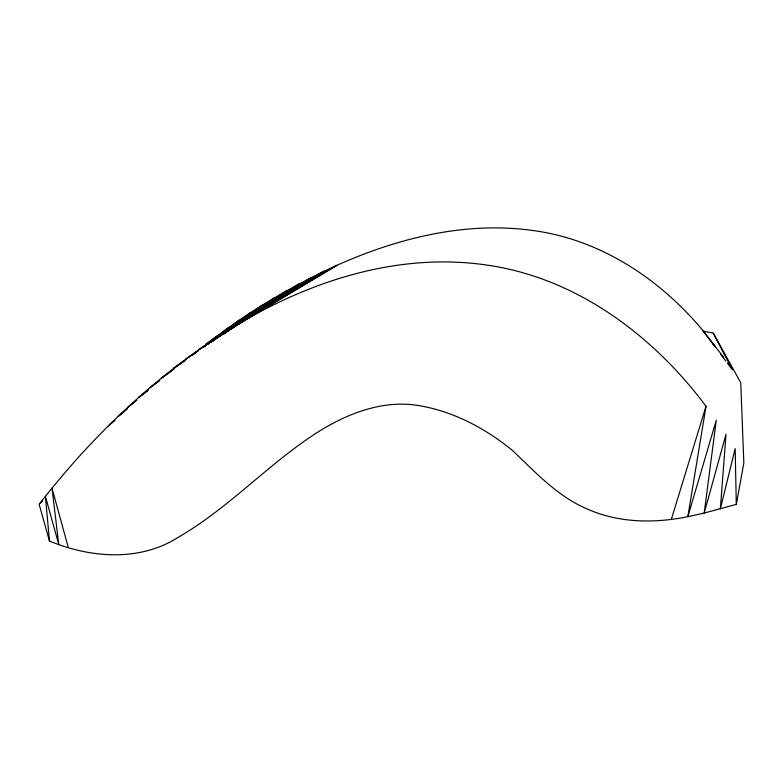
<?xml version="1.0" encoding="UTF-8"?>
<svg xmlns="http://www.w3.org/2000/svg" width="783" height="783" viewBox="0 0 783 783"><rect width="100%" height="100%" fill="white"/><g stroke="black" fill="none" stroke-linecap="round" stroke-linejoin="round"><path stroke-width="1.17" d="M241.986 321.901L336.915 265.3L227.119 330.876C303.471 282.947 394.896 251.842 485.793 264.938C575.613 277.309 652.816 334.977 706.021 406.24L687.846 516.682C655.41 523.259 620.772 523.161 589.893 510.125C558.778 497.734 535.954 472.736 512.229 450.215C484.569 427.772 451.811 410.507 416.292 405.193C382.153 400.367 348.582 413.17 319.934 430.787C269.949 462.019 230.192 507.169 179.062 536.795C140.079 562.028 90.73 558.142 49.476 541.033L39.15 504.35C91.582 436.669 154.545 376.584 227.119 330.876L324.074 271.241C388.397 240.557 460.649 220.581 532.293 230.427C601.119 239.344 662.115 280.275 705.248 333.392M736.294 504.409L735.168 448.61L720.35 508.862L725.998 434.369L704.201 513.061L716.288 420.226L687.846 516.682L704.201 513.061L736.294 504.409L743.85 462.949L740.747 382.681L713.235 333.078L703.251 331.111L715.633 347.574M671.305 519.413L706.021 406.24M39.992 503.469L42.517 500.826M108.445 425.864L115.032 420.402M203.502 347.065C240.175 316.743 281.44 292.206 324.074 271.241L212.849 340.067L311.419 277.485L245.51 319.728M127.59 408.716L118.116 416.439L123.792 411.868M203.414 346.957L216.676 336.142L205.675 344.344M208.004 344.099L227.873 328.106L205.841 345.538M136.859 400.113L128.236 406.935L133.981 402.442M212.457 341.173L219.162 335.936M221.07 334.439L239.255 320.247L210.284 342.484M148.476 389.944L138.816 397.363L147.576 390.727M219.661 336.161L250.824 312.564L212.594 341.036M159.673 380.45L149.866 387.742L159.663 380.558M223.37 333.842L262.579 305.086L221.912 334.439M174.306 368.813L161.415 378.111L172.329 370.369M214.973 339.46L219.925 335.878M225.896 332.335L231.856 328.116M233.833 326.707L274.51 297.834L217.488 337.708M185.473 360.102L173.464 368.499L184.485 360.934M192.471 355.208L195.476 353.104M210.48 342.611L214.483 339.812M223.537 334.116L225.543 332.746M230.545 329.3L286.637 290.796L217.224 337.806M198.109 350.745L186.041 358.927L198.246 350.823M203.14 347.339L206.164 345.303M210.187 342.572L214.209 339.851M223.674 333.95L227.745 331.248M230.789 329.232L234.861 326.531M236.897 325.18L241.976 321.803M244.012 320.453L298.93 284.004L199.166 349.433L216.676 338.217M219.759 336.23L223.879 333.587M225.944 332.276L230.055 329.633M232.12 328.312L236.241 325.669M238.296 324.348L243.444 321.05M712.706 343.717L714.654 345.166M721.906 355.668L723.698 357.322L703.251 331.111M720.732 354.347L725.831 361.12M727.29 363.058L732.389 369.83L713.235 333.078M68.258 547.356L52.001 488.112L58.735 544.312L45.404 496.334L49.476 541.033"/></g></svg>
